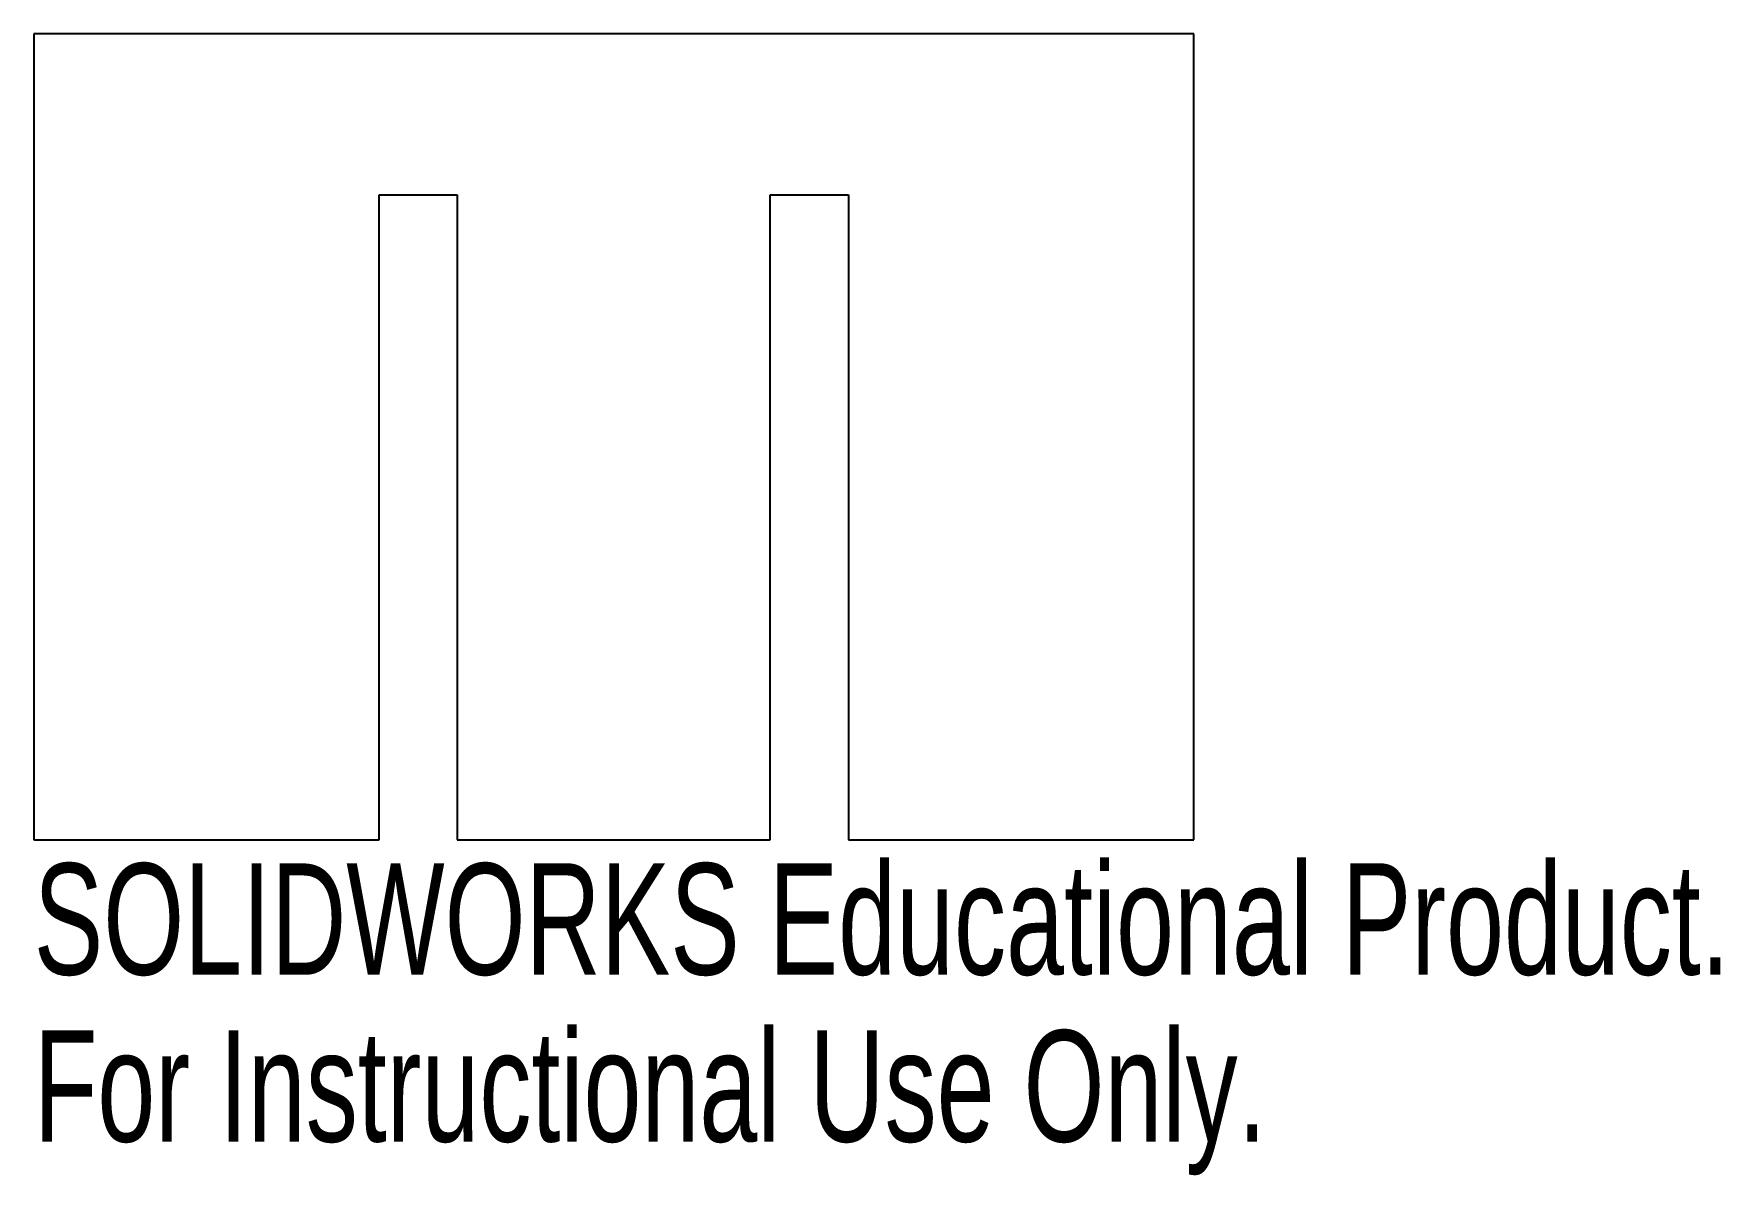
# Model space of a CAD drawing. Header units: millimetres. Extents: x 0 to 73.3, y -14.6 to 35.
import ezdxf

# ---------------------------------------------------------------- set-up
doc = ezdxf.new("R2010")
doc.units = ezdxf.units.MM
doc.styles.add('SLDTEXTSTYLE0', font='TXT', dxfattribs={"width": 0.7})

msp = doc.modelspace()

# ---------------------------------------------------------------- linework, layer by layer
at = {"color": 7, "linetype": 'Continuous', "lineweight": 25}
for p, q in [((0, 35), (0, 0)), ((50.4, 35), (0, 35)), ((50.4, 0), (50.4, 35)), ((15, 28), (18.4, 28)), ((15, 0), (15, 28)), ((18.4, 28), (18.4, 0)), ((32, 28), (35.4, 28)), ((32, 0), (32, 28)), ((35.4, 28), (35.4, 0)), ((0, 0), (15, 0)), ((18.4, 0), (32, 0)), ((35.4, 0), (50.4, 0))]:
    msp.add_line(p, q, dxfattribs=at)

# ---------------------------------------------------------------- texts
at = {"color": 7, "linetype": 'Continuous', "char_height": 4.83362, "attachment_point": 1, "style": 'SLDTEXTSTYLE0'}
for s, insert in [('SOLIDWORKS Educational Product.', (0, -1.02)), ('For Instructional Use Only.', (0, -8.27))]:
    msp.add_mtext(s, dxfattribs=dict(at, insert=insert))

doc.saveas('drawing.dxf')
